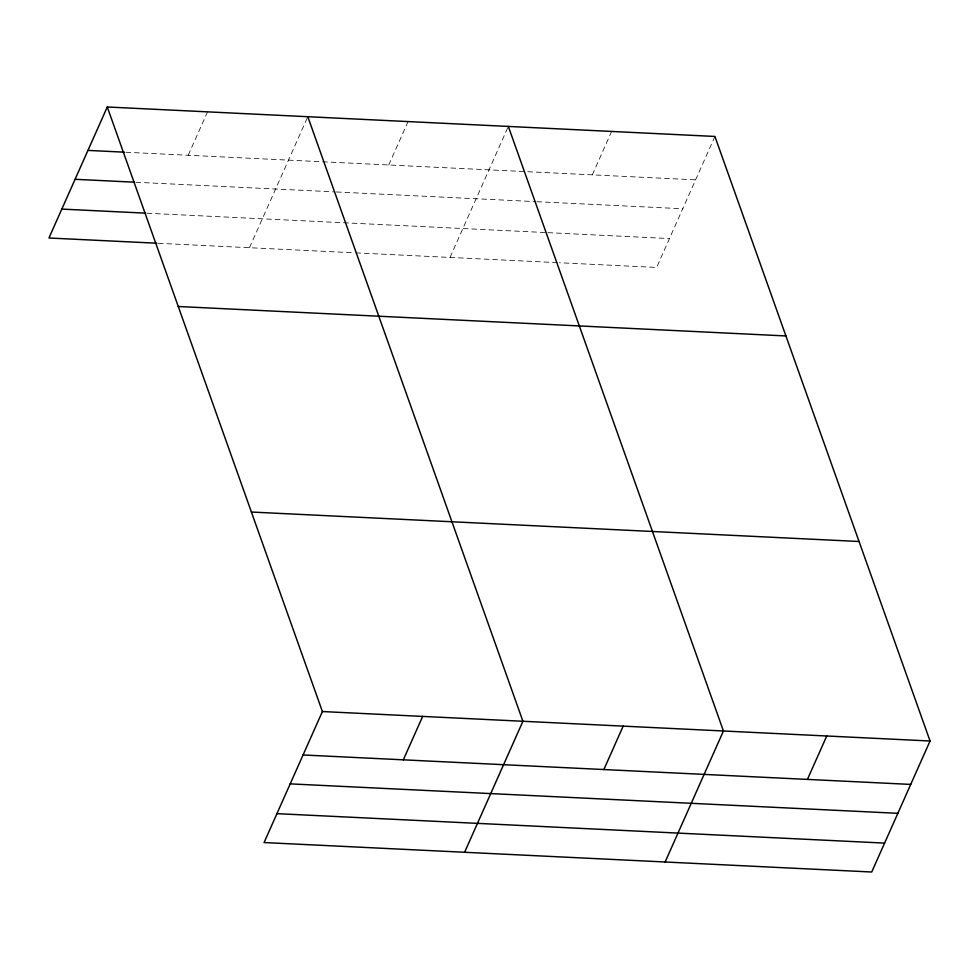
<?xml version="1.0" encoding="UTF-8"?>
<svg xmlns="http://www.w3.org/2000/svg" width="979" height="979" viewBox="0 0 979 979"><rect width="100%" height="100%" fill="white"/><g stroke="black" fill="none" stroke-linecap="round" stroke-linejoin="round"><path stroke-width="0.73" stroke-dasharray="4.89 3.67" d="M188.213 155.257L207.536 111.851M249.474 247.711L307.81 116.709M388.736 164.986L408.072 121.567M449.997 257.44L508.334 126.426M592.307 174.849L611.63 131.431M714.927 136.448L656.603 267.451L559.376 262.739M125.924 152.247L695.604 179.855M135.848 182.253L334.855 191.896M336.372 191.97L535.378 201.625M536.896 201.698L682.73 208.76M146.887 213.214L546.429 232.586M547.946 232.659L669.477 238.546M158.329 243.294L354.3 252.802M355.818 252.876L557.859 262.666"/><path stroke-width="1.47" d="M107.274 106.992L322.397 711.549L264.073 842.552L871.726 872.008L930.05 741.005L714.927 136.448L107.274 106.992L48.95 237.995L156.811 243.22M403.324 759.826L422.659 716.408M464.597 852.281L522.921 721.266L307.81 116.709M603.859 769.543L623.182 726.124M665.12 861.997L723.444 730.983L508.334 126.426M807.418 779.406L826.753 736M87.951 150.399L124.406 152.173M75.077 179.304L134.331 182.18M61.824 209.09L145.369 213.141M178.264 306.5L785.917 335.944M251.407 512.041L859.06 541.497M322.397 711.549L930.05 741.005M303.062 754.968L910.727 784.412M290.2 783.873L897.853 813.316M276.935 813.647L884.588 843.103"/></g></svg>
